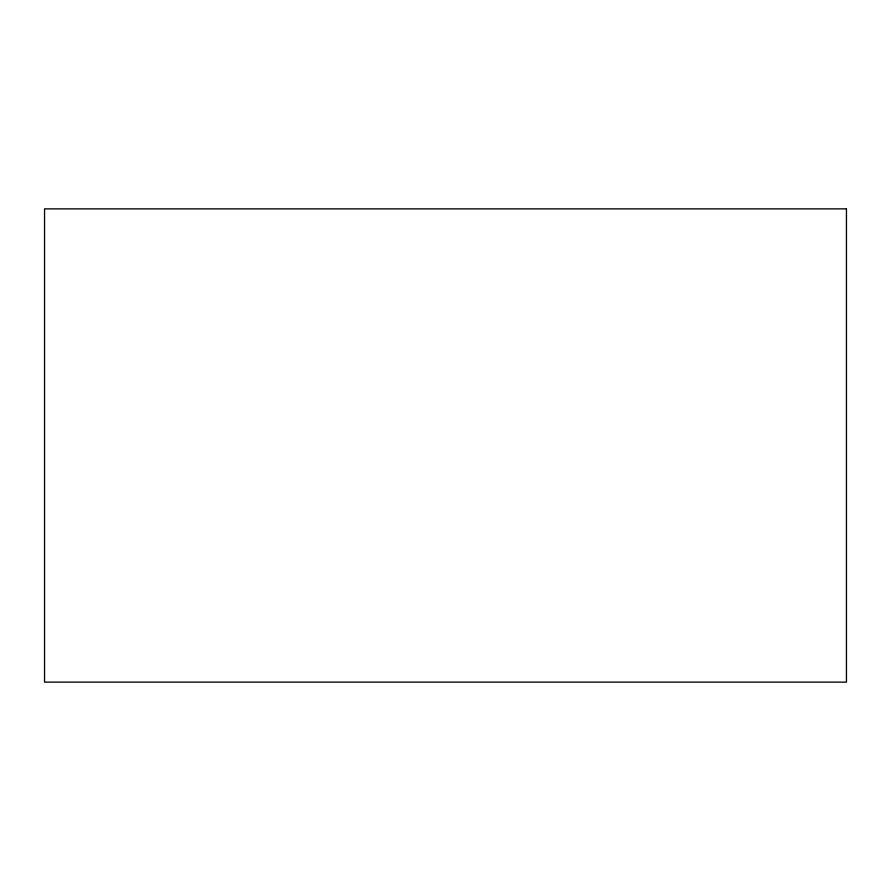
<?xml version="1.0" encoding="UTF-8"?>
<svg xmlns="http://www.w3.org/2000/svg" width="891" height="891" viewBox="0 0 891 891"><rect width="100%" height="100%" fill="white"/><g stroke="black" fill="none" stroke-linecap="round" stroke-linejoin="round"><path stroke-width="1.34" d="M846.45 208.873L44.55 208.873L44.55 682.127L846.45 682.127L846.45 208.873"/></g></svg>
